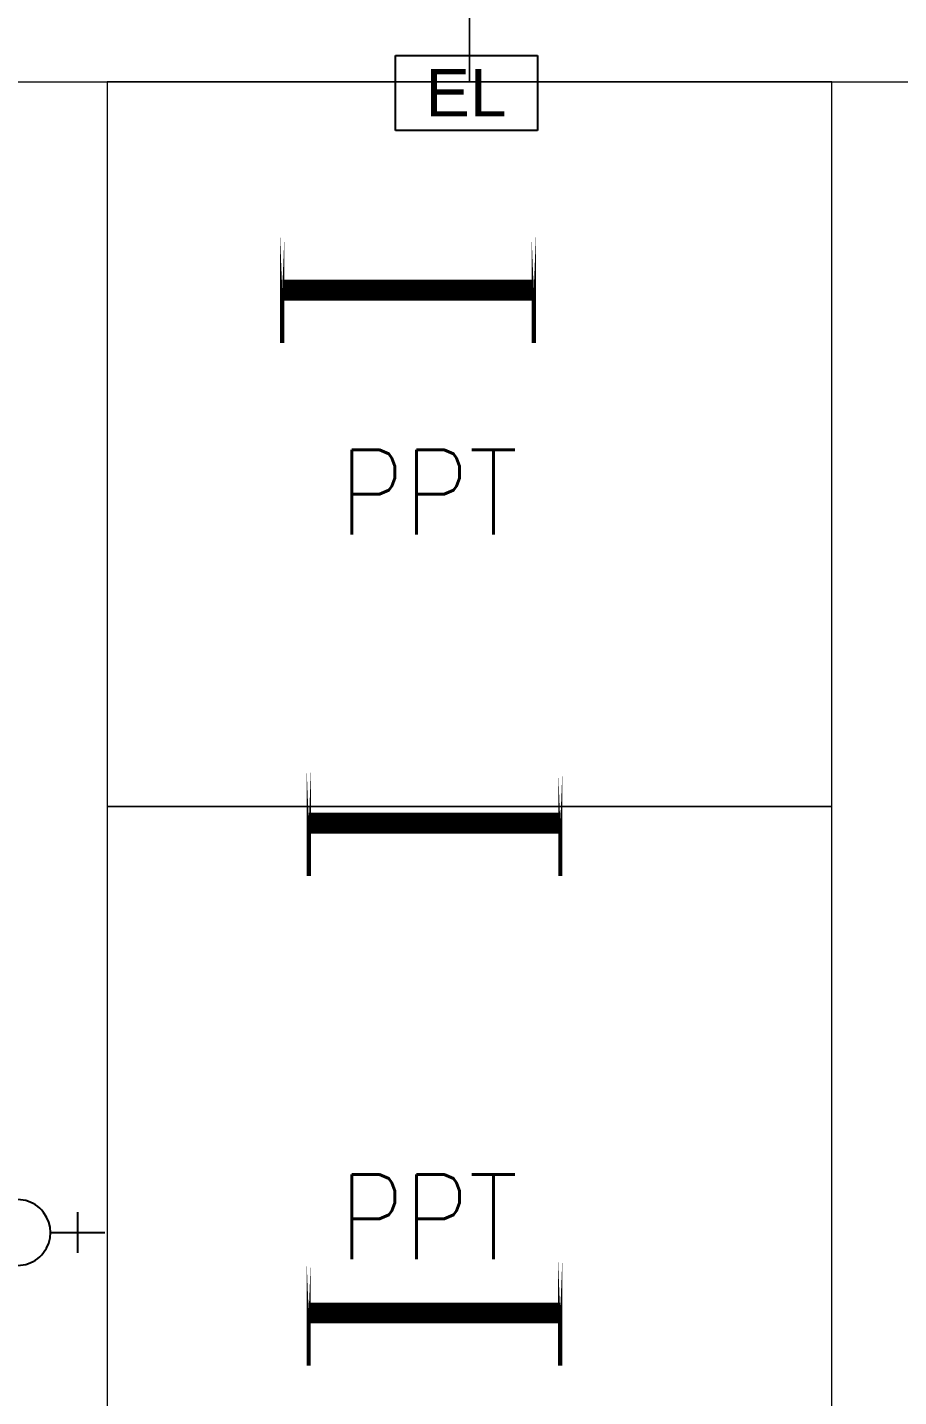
# Model space of a CAD drawing. Header units: inches. Extents: x 16928 to 514628, y -1471 to 241387.
# Drawn here: x 309112 to 312719, y 35413 to 41081 of the extents above; entities that cross this region are included whole.
import ezdxf

# ---------------------------------------------------------------- set-up
doc = ezdxf.new("R2010")
doc.units = ezdxf.units.IN
doc.header["$MEASUREMENT"] = 0
doc.layers.add('1', color=8, linetype='Continuous', lineweight=9)
doc.layers.add('t3', color=8, linetype='Continuous', lineweight=25)
for name, color, linetype in [('ELECT', 6, 'Continuous'), ('FITTING', 8, 'Continuous'), ('LAMPU', 7, 'Continuous')]:
    doc.layers.add(name, color=color, linetype=linetype)
doc.styles.add('LAILA', font='romans.shx', dxfattribs={"width": 0.85})
doc.styles.add('SANSSERIF', font='SAS_____.pfb', dxfattribs={"width": 0.7, "height": 700})

# ---------------------------------------------------------------- blocks, each defined once
blk = doc.blocks.new('emergency light R')
at = {"layer": 'LAMPU', "color": 6, "linetype": 'Continuous'}
for p, q in [((0, 4.9), (0, 247.7)), ((0, 247.7), (459.3, 247.7)), ((459.3, 247.7), (459.3, 4.9)), ((459.3, 4.9), (0, 4.9))]:
    blk.add_line(p, q, dxfattribs=at)
at = {"layer": 'LAMPU', "color": 6, "linetype": 'Continuous', "style": 'SANSSERIF'}
blk.add_text('EL', height=153.77, dxfattribs=at).set_placement((97, 50))

msp = doc.modelspace()

# ---------------------------------------------------------------- linework, layer by layer
at = {"layer": '1'}
for points in [[(310942.5, 40855.5), (310942.5, 43355.5), (308942.5, 43355.5), (308942.5, 40855.5)], [(312942.5, 40855.5), (312942.5, 43355.5), (310942.5, 43355.5), (310942.5, 40855.5)], [(309442.5, 40855.5), (309442.5, 37855.5), (312442.5, 37855.5), (312442.5, 40855.5)], [(309442.5, 37855.5), (309442.5, 34855.5), (312442.5, 34855.5), (312442.5, 37855.5)]]:
    msp.add_lwpolyline(points, close=True, dxfattribs=at)
at = {"layer": 'ELECT', "color": 6}
for p, q in [((309319.7, 36176.3), (309319.7, 36007.6)), ((309207.2, 36091.9), (309432.2, 36091.9))]:
    msp.add_line(p, q, dxfattribs=at)
msp.add_arc((309070.8, 36091.9), 136.4, 246.9763, 113.0237, dxfattribs=at)
at = {"layer": 'FITTING', "color": 3, "const_width": 17.4}
for points in [[(310167, 40212.1), (310167, 39774.7)], [(311208.4, 40212.1), (311208.4, 39774.7)], [(310277, 38004.9), (310277, 37567.5)], [(311318.4, 38004.9), (311318.4, 37567.5)], [(310276.5, 35977.6), (310276.5, 35540.1)], [(311317.9, 35977.6), (311317.9, 35540.1)]]:
    msp.add_lwpolyline(points, close=True, dxfattribs=at)
at = {"layer": 'FITTING', "color": 3, "const_width": 86.8}
for points in [[(310167, 39993.4), (311208.4, 39993.4)], [(310277, 37786.2), (311318.4, 37786.2)], [(310276.5, 35758.8), (311317.9, 35758.8)]]:
    msp.add_lwpolyline(points, dxfattribs=at)

# ---------------------------------------------------------------- block references
at = {"layer": 'LAMPU', "color": 8, "xscale": 1.27951153594687, "yscale": 1.27951153594687, "zscale": 1.27951153594687}
msp.add_blockref('emergency light R', (310635.9, 40648.3), dxfattribs=at)

# ---------------------------------------------------------------- texts
at = {"layer": 't3', "style": 'LAILA', "width": 0.85}
for p in [(310404, 38981.6), (310404, 35981.6)]:
    msp.add_text('PPT', height=350, dxfattribs=at).set_placement(p)

doc.saveas('drawing.dxf')
